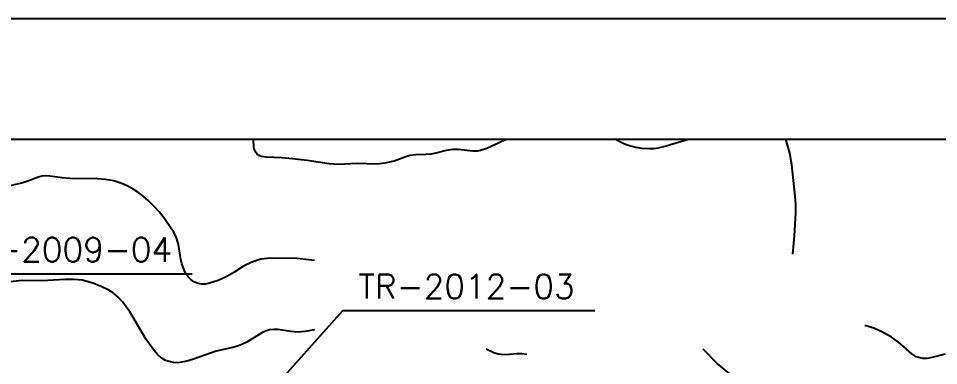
# Model space of a CAD drawing. Header units: millimetres. Extents: x 0 to 42050, y 0 to 29700.
# Drawn here: x 34265 to 38077, y 28264 to 29700 of the extents above; entities that cross this region are included whole.
import ezdxf
from ezdxf.enums import TextEntityAlignment as Align

# ---------------------------------------------------------------- set-up
doc = ezdxf.new("R2010")
doc.units = ezdxf.units.MM
doc.header["$LTSCALE"] = 50
doc.layers.add('CHAVE', color=8, linetype='Continuous', transparency=0.4)
for name, color, linetype in [('FRL5', 5, 'Continuous'), ('FRL6', 8, 'Continuous'), ('FRL7', 7, 'Continuous'), ('FRR120', 5, 'Continuous'), ('FRR140', 5, 'Continuous'), ('FRR175', 1, 'Continuous'), ('FRR80', 3, 'Continuous'), ('TDM', 2, 'Continuous'), ('TR080', 2, 'Continuous')]:
    doc.layers.add(name, color=color, linetype=linetype)
doc.styles.add('R120', font='simplex.shx', dxfattribs={"height": 30})
doc.styles.add('R140', font='simplex.shx', dxfattribs={"height": 35})
doc.styles.add('R80', font='simplex.shx', dxfattribs={"height": 20})
doc.styles.add('TR100', font='simplex.shx')
doc.styles.add('TR80', font='simplex.shx', dxfattribs={"height": 2})
doc.dimstyles.new('SEG-S-1', dxfattribs={"dimscale": 50, "dimtxt": 2.5, "dimasz": 2.5, "dimexe": 1.5, "dimexo": 1.5, "dimgap": 1, "dimtad": 1, "dimdec": 0, "dimtxsty": 'TR100', "dimcen": 2.5, "dimclrd": 256, "dimclre": 256, "dimclrt": 3, "dimadec": 0, "dimazin": 0, "dimtfac": 1, "dimtdec": 0, "dimtmove": 0, "dimatfit": 3, "dimfxl": 0, "dimarcsym": 0})

# ---------------------------------------------------------------- blocks, each defined once
blk = doc.blocks.new('A1')
at = {"layer": 'FRL6', "linetype": 'Continuous'}
blk.add_line((25, 584), (831, 584), dxfattribs=at)
at = {"layer": 'FRL7', "linetype": 'Continuous'}
blk.add_line((0, 594), (841, 594), dxfattribs=at)
at = {"layer": 'FRR120', "style": 'R120'}
for tag, p in [('FASE_DO_PROJETO', (659, 46.294)), ('ÁREA_E/OU_SUBÁREA', (659, 40.794)), ('TÍTULO_DO_DESENHO', (659, 35.294)), ('SUBTÍTULO_1_DO_DESENHO', (659, 29.794)), ('SUBTÍTULO_2_DO_DESENHO', (659, 24.294))]:
    blk.add_attdef(tag, p, '', height=3, dxfattribs=at)
at = {"layer": 'FRR140', "style": 'R140', "width": 0.91}
for tag, p in [('NÚMERO_DA_CONTRATADA', (687.723, 12.595)), ('NUMERO_VALE', (752.889, 12.595))]:
    blk.add_attdef(tag, p, '', height=3.5, dxfattribs=at)
for tag, p in [('REVISÃO', (823.5, 14.679)), ('ESCALA', (671, 14.345))]:
    blk.add_attdef(tag, text='', height=3.5, dxfattribs=at).set_placement(p, align=Align.MIDDLE)
at = {"layer": 'FRR175', "style": 'R120'}
for tag, p in [('CLASSIFICAÇÃO', (811.833, 67.733)), ('PROJETO', (716.31, 53.588)), ('N_PROJ_SE', (793.5, 53.588)), ('N_CONTRATO', (796.971, 47.297))]:
    blk.add_attdef(tag, text='', height=3, dxfattribs=at).set_placement(p, align=Align.MIDDLE_CENTER)
at = {"layer": 'FRR80', "style": 'R80'}
for p in [(492.606, 76.082), (492.606, 70.382), (492.606, 64.682), (492.606, 58.982), (492.606, 53.282), (492.606, 47.582), (492.606, 41.882), (492.606, 36.182)]:
    blk.add_attdef('DESCRIÇÃO_DA_REVISÃO', p, '', height=2, dxfattribs=at)
for tag, p in [('8A_REV', (476, 77.068)), ('EMIS.', (486, 77.068)), ('PROJ.', (585, 77.068)), ('DES.', (597, 77.068)), ('VER.', (609, 77.068)), ('APR.', (621, 77.068)), ('AUT.', (633.013, 77.068)), ('7A_REV', (476, 71.368)), ('EMIS.', (486, 71.368)), ('PROJ.', (585, 71.368)), ('DES.', (597, 71.368)), ('VER.', (609, 71.368)), ('APR.', (621, 71.368)), ('AUT.', (633.013, 71.368)), ('6A_REV', (476, 65.668)), ('EMIS.', (486, 65.668)), ('PROJ.', (585, 65.668)), ('DES.', (597, 65.668)), ('VER.', (609, 65.668)), ('APR.', (621, 65.668)), ('AUT.', (633.013, 65.668)), ('5A_REV', (476, 59.968)), ('EMIS.', (486, 59.968)), ('PROJ.', (585, 59.968)), ('DES.', (597, 59.968)), ('VER.', (609, 59.968)), ('APR.', (621, 59.968)), ('AUT.', (633.013, 59.968)), ('4A_REV', (476, 54.268)), ('EMIS.', (486, 54.268)), ('PROJ.', (585, 54.268)), ('DES.', (597, 54.268)), ('VER.', (609, 54.268)), ('APR.', (621, 54.268)), ('AUT.', (633.013, 54.268)), ('3A_REV', (476, 48.568)), ('EMIS.', (486, 48.568)), ('PROJ.', (585, 48.568)), ('DES.', (597, 48.568)), ('VER.', (609, 48.568)), ('APR.', (621, 48.568)), ('AUT.', (633.013, 48.568)), ('2A_REV', (476, 42.868)), ('EMIS.', (486, 42.868)), ('PROJ.', (585, 42.868)), ('DES.', (597, 42.868)), ('VER.', (609, 42.868)), ('APR.', (621, 42.868)), ('AUT.', (633.013, 42.868)), ('1a_REV', (476, 37.168)), ('EMIS.', (486, 37.168)), ('PROJ.', (585, 37.168)), ('DES.', (597, 37.168)), ('VER.', (609, 37.168)), ('APR.', (621, 37.168)), ('AUT.', (633.013, 37.168))]:
    blk.add_attdef(tag, text='', height=2, dxfattribs=at).set_placement(p, align=Align.MIDDLE)
at = {"layer": 'FRR80', "style": 'R80', "width": 0.85}
for p in [(648, 77.068), (648, 71.368), (648, 65.668), (648, 59.968), (648, 54.268), (648, 48.568), (648, 42.868), (648, 37.168)]:
    blk.add_attdef('DATA', text='', height=2, dxfattribs=at).set_placement(p, align=Align.MIDDLE)
blk = doc.blocks.new('A$C348914f2')
at = {"layer": 'CHAVE', "flags": 128}
for points in [[(-6057.5, -501.4), (-6129.4, -493.8), (-6241.6, -492.6), (-6278.9, -496.6), (-6294.4, -500.3), (-6320.7, -509.5), (-6351.9, -525.1), (-6392.6, -551.1), (-6421.3, -567.5), (-6457.1, -584.1), (-6474.6, -590.4), (-6492.9, -595.8), (-6509.6, -599), (-6525.9, -599.5), (-6540.5, -596.8), (-6558.4, -589.5), (-6569.2, -582), (-6581.4, -569.5), (-6594, -550.7), (-6607.3, -515.8), (-6611.4, -497.9), (-6622, -435), (-6630.2, -408.2), (-6641.1, -385.1), (-6648.5, -372.8), (-6680.8, -326.6), (-6702.1, -300.2), (-6723.8, -276.2), (-6746.6, -254), (-6769, -234.7), (-6790.4, -218.7), (-6809.1, -206.8), (-6834.2, -193.2), (-6856.5, -183.2), (-6889.7, -172.2), (-6924.9, -166.1), (-6957.2, -164.2), (-7071.8, -162.7), (-7103.8, -159.9), (-7155.1, -152.5), (-7172.4, -151.7), (-7188.1, -153), (-7205.8, -157.7), (-7246, -173.8), (-7266.3, -180.5), (-7336.9, -196.3)], [(-5262.7, 0), (-5267, -2.4), (-5344.5, -37.9), (-5370.7, -46.3), (-5384.3, -48.6), (-5402.3, -49.2), (-5462.2, -41.9), (-5484.6, -41.7), (-5512.3, -46.2), (-5555.7, -58.1), (-5574.8, -61.6), (-5596.9, -63.5), (-5639.5, -64.3), (-5663.6, -67.4), (-5679.5, -72.1), (-5728.1, -91), (-5766.5, -99.5), (-5799.6, -102.4), (-5880.3, -100.8), (-5961.6, -104.1), (-5997.3, -101.4), (-6088.9, -88), (-6149.3, -80.5), (-6194.5, -76.9), (-6258, -74.7), (-6278.7, -71.6), (-6288.3, -67.1), (-6295.7, -61.4), (-6300.2, -56), (-6305, -46.6), (-6308.7, -34.7), (-6311.3, 0)], [(-5262.7, 0), (-5267, -2.4), (-5344.5, -37.9), (-5370.7, -46.3), (-5384.3, -48.6), (-5402.3, -49.2), (-5462.2, -41.9), (-5484.6, -41.7), (-5512.3, -46.2), (-5555.7, -58.1), (-5574.8, -61.6), (-5596.9, -63.5), (-5639.5, -64.3), (-5663.6, -67.4), (-5679.5, -72.1), (-5728.1, -91), (-5766.5, -99.5), (-5799.6, -102.4), (-5880.3, -100.8), (-5961.6, -104.1), (-5997.3, -101.4), (-6088.9, -88), (-6149.3, -80.5), (-6194.5, -76.9), (-6258, -74.7), (-6278.7, -71.6), (-6288.3, -67.1), (-6295.7, -61.4), (-6300.2, -56), (-6305, -46.6), (-6308.7, -34.7), (-6311.3, 0)], [(-4507.8, 0), (-4509, -0.4), (-4601.4, -28.4), (-4636.2, -36.9), (-4651.8, -39.1), (-4673.5, -40.1), (-4701.7, -38.2), (-4725.6, -34), (-4753, -27), (-4769.8, -21.4), (-4790.6, -12.3), (-4812.5, 0)], [(-4507.8, 0), (-4509, -0.4), (-4601.4, -28.4), (-4636.2, -36.9), (-4651.8, -39.1), (-4673.5, -40.1), (-4701.7, -38.2), (-4725.6, -34), (-4753, -27), (-4769.8, -21.4), (-4790.6, -12.3), (-4812.5, 0)], [(-4076.4, -475.5), (-4069, -400.1), (-4063.8, -304.3), (-4063.7, -269.2), (-4066.2, -235.2), (-4081, -105.5), (-4089.5, -57.6), (-4104.9, 0)], [(-4076.4, -475.5), (-4069, -400.1), (-4063.8, -304.3), (-4063.7, -269.2), (-4066.2, -235.2), (-4081, -105.5), (-4089.5, -57.6), (-4104.9, 0)], [(-6057.5, -788.2), (-6097.6, -796.1), (-6126.9, -798.4), (-6156.5, -796.1), (-6209.6, -787.8), (-6226.5, -787.1), (-6244.2, -789.1), (-6261, -793.9), (-6276, -800.4), (-6338, -839.5), (-6358.4, -849.5), (-6373.5, -855.2), (-6396.3, -861.7), (-6465.4, -877.2), (-6559.4, -909.8), (-6591.3, -919.5), (-6608.6, -922.9), (-6624.7, -924.5), (-6641.5, -923.9), (-6654.7, -921.6), (-6674.6, -915.2), (-6692.7, -904), (-6707.8, -891.1), (-6723.9, -873.1), (-6754.8, -828.4), (-6822.8, -714.6), (-6853.4, -673.3), (-6872.8, -651.8), (-6892.6, -635.4), (-6910.7, -624.2), (-6939.2, -610.3), (-6972.2, -597.1), (-6995.7, -589.4), (-7018.7, -583.7), (-7056.1, -579.8), (-7090.7, -580), (-7187.3, -585.9), (-7269.2, -585.1), (-7369.6, -595.5)], [(-3445.3, -889.1), (-3506.7, -904.5), (-3522, -906.9), (-3538.3, -907.1), (-3550.5, -904.9), (-3565.1, -899.7), (-3583.2, -888.1), (-3640.4, -837.9), (-3667.5, -818.4), (-3704.7, -797.6), (-3740.6, -782), (-3772.8, -772.5), (-3778.2, -771.6)], [(-3445.3, -889.1), (-3506.7, -904.5), (-3522, -906.9), (-3538.3, -907.1), (-3550.5, -904.9), (-3565.1, -899.7), (-3583.2, -888.1), (-3640.4, -837.9), (-3667.5, -818.4), (-3704.7, -797.6), (-3740.6, -782), (-3772.8, -772.5), (-3778.2, -771.6)], [(-5178.9, -890.4), (-5198.6, -887.5), (-5219.4, -887.2), (-5265.7, -891.5), (-5284.6, -891), (-5297.6, -888.9), (-5314.5, -883.7), (-5346.8, -869.2)], [(-3465.8, -1388.1), (-3529.4, -1372.8), (-3638.1, -1353), (-3669.4, -1344.4), (-3696, -1334.7), (-3738.2, -1314.4), (-3763.6, -1297.7), (-3789.8, -1275.3), (-3843.7, -1220.4), (-3858.5, -1208.3), (-3878.1, -1196), (-3902.5, -1185.6), (-3923.1, -1179.2), (-4007.2, -1162.9), (-4073.1, -1146), (-4120.9, -1129), (-4156.3, -1110.8), (-4177, -1096.1), (-4237.5, -1043.6), (-4318.4, -986.4), (-4360.2, -953.3), (-4389.7, -927.4), (-4448.2, -869.2)]]:
    blk.add_lwpolyline(points, dxfattribs=at)
at = {"layer": 'FRL5'}
blk.add_lwpolyline([(-8750, 0), (0, 0), (0, -4880.9), (-8750, -4880.9)], close=True, dxfattribs=at)
at = {"layer": 'TR080', "style": 'TR80'}
for s, p in [('TR-2009-04', (-7543.3, -506.6)), ('TR-2012-03', (-5875.9, -659.1))]:
    blk.add_text(s, height=100, dxfattribs=at).set_placement(p)
at = {"layer": 'TDM'}
for points in [[(-6987.3, -1469), (-7608.1, -556.6), (-6564.4, -556.6)], [(-6489.4, -1321.9), (-5940.7, -709.1), (-4897, -709.1)]]:
    blk.add_leader(points, dimstyle='SEG-S-1', override={"dimgap": 1, "dimtad": 0}, dxfattribs=at)

msp = doc.modelspace()

# ---------------------------------------------------------------- block references
at = {"xscale": 50, "yscale": 50, "zscale": 50}
msp.add_blockref('A1', (0, 0), dxfattribs=at)
msp.add_blockref('A$C348914f2', (41550, 29200))

doc.saveas('drawing.dxf')
